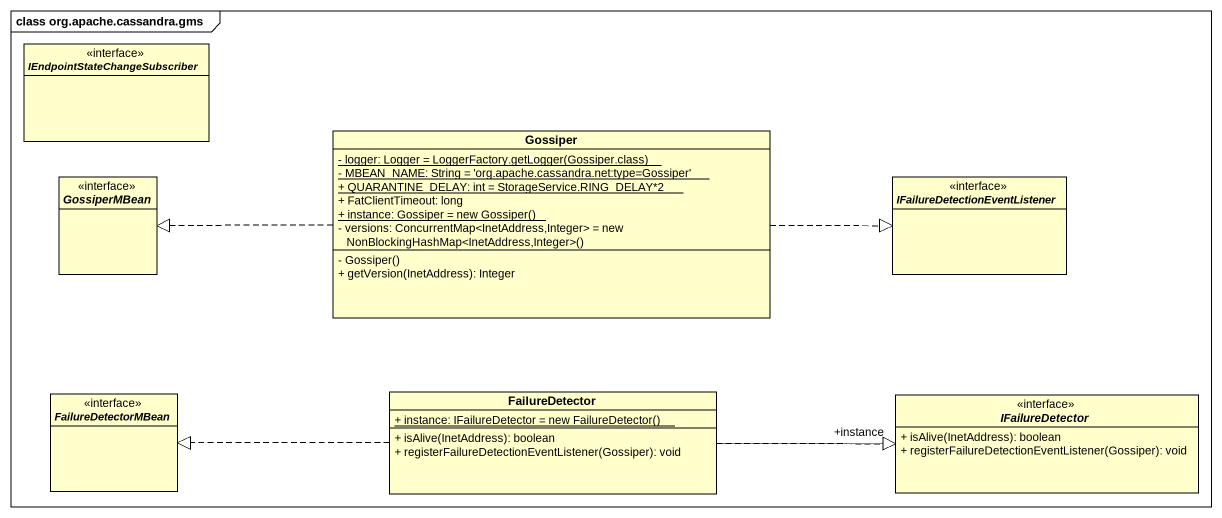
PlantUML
@startuml
mainframe class org.apache.cassandra.gms
hide circle
hide empty members
skinparam classAttributeIconSize 0
interface "IEndpointStateChangeSubscriber" as IEndpointStateChangeSubscrib <<interface>>
class Gossiper {
  {static} {field} - logger: Logger = LoggerFactory.getLogger(Gossiper.class)
  {static} - MBEAN_NAME: String = 'org.apache.cassandra.net:type=Gossiper'
  {static} + QUARANTINE_DELAY: int = StorageService.RING_DELAY*2
  + FatClientTimeout: long
  {static} {field} + instance: Gossiper = new Gossiper()
  {field} - versions: ConcurrentMap<InetAddress,Integer> = new NonBlockingHashMap<InetAddress,Integer>()
  - Gossiper()
  + getVersion(InetAddress): Integer
}
interface GossiperMBean <<interface>>
interface "IFailureDetectionEventListener" as IFailureDetectionEventListen <<interface>>
interface FailureDetectorMBean <<interface>>
class FailureDetector {
  {static} {field} + instance: IFailureDetector = new FailureDetector()
  + isAlive(InetAddress): boolean
  + registerFailureDetectionEventListener(Gossiper): void
}
interface IFailureDetector <<interface>> {
  + isAlive(InetAddress): boolean
  + registerFailureDetectionEventListener(Gossiper): void
}
Gossiper .left.|> GossiperMBean
Gossiper .right.|> IFailureDetectionEventListen
FailureDetector .left.|> FailureDetectorMBean
FailureDetector -right-> "+instance" IFailureDetector
FailureDetector .right.|> IFailureDetector
@enduml
